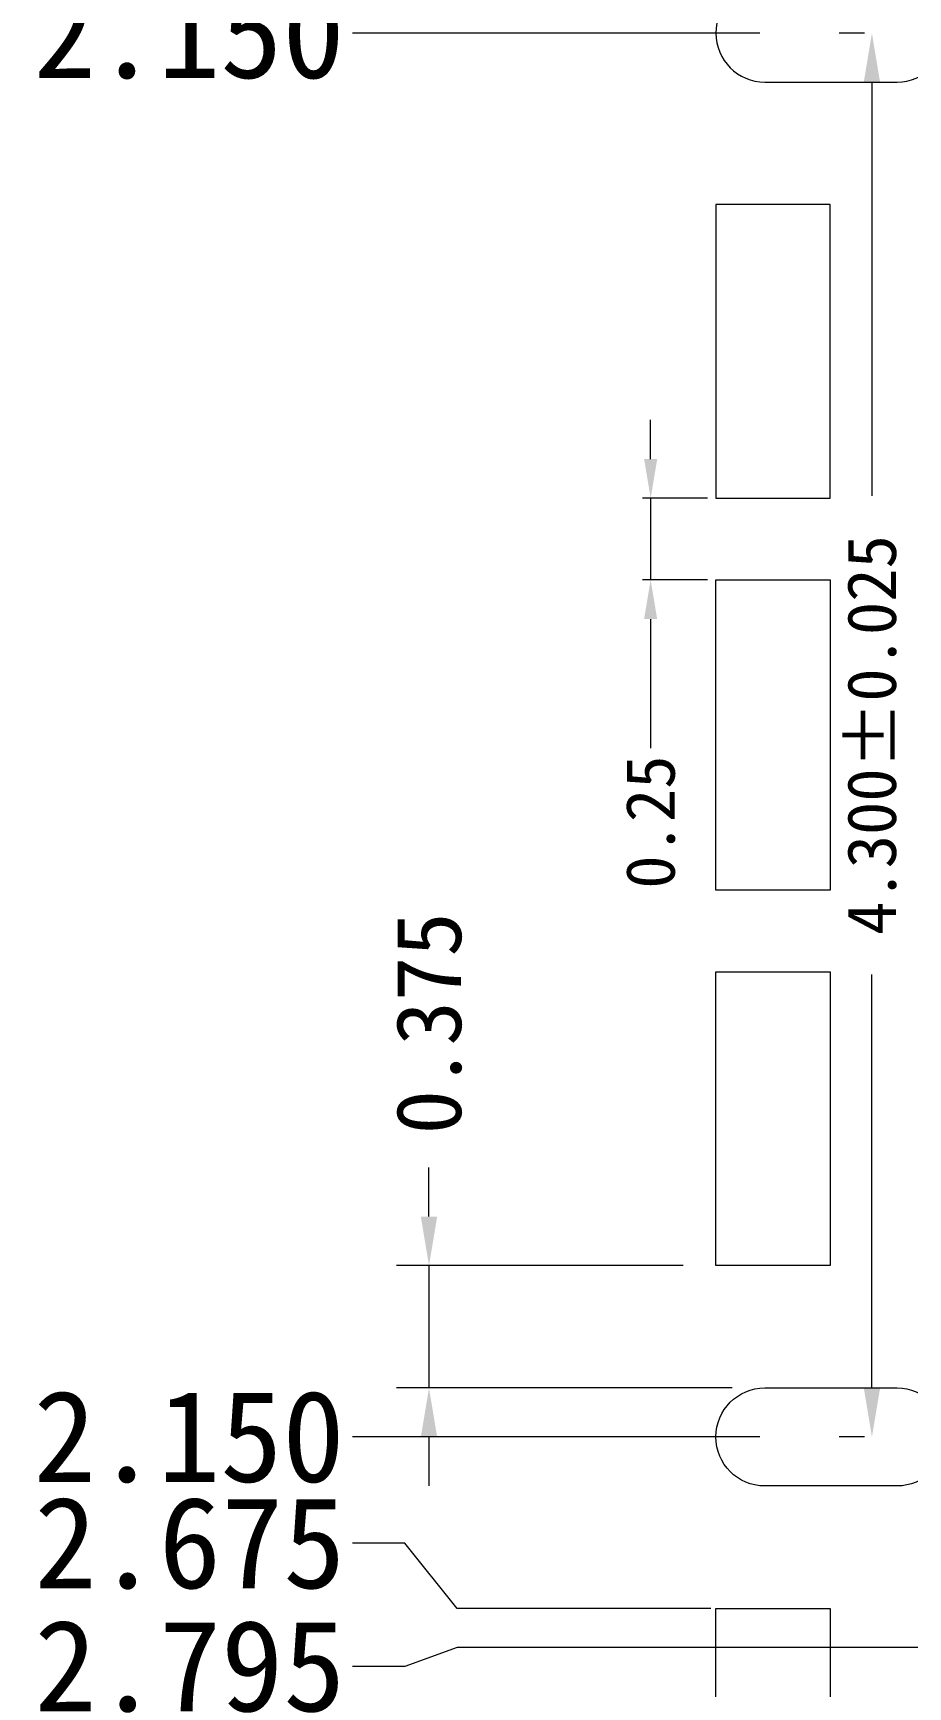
# Model space of a CAD drawing. Header units: millimetres. Extents: x -33.6 to -16.1, y -19.3 to 5.2.
# Drawn here: x -31.39 to -28.71, y -7.01 to -1.94 of the extents above; entities that cross this region are included whole.
import ezdxf

# ---------------------------------------------------------------- set-up
doc = ezdxf.new("R2010")
doc.units = ezdxf.units.MM
doc.layers.get('Defpoints').update_dxf_attribs({"lineweight": 18})
doc.layers.add('标注', color=4, linetype='Continuous')
doc.styles.add('宋体', font='SimSun.ttf')
doc.dimstyles.new('ISO-25', dxfattribs={"dimtxt": 0.12, "dimasz": 0.18, "dimexe": 0.15, "dimexo": 0.1, "dimgap": 0.1, "dimtad": 1, "dimdec": 3, "dimzin": 0, "dimdsep": 46, "dimtxsty": '宋体', "dimcen": 1, "dimazin": 0, "dimtfac": 1, "dimtmove": 0, "dimatfit": 3, "dimfxl": 1, "dimarcsym": 0})
doc.dimstyles.new('St. ZB', dxfattribs={"dimtxt": 1.25, "dimasz": 0.8, "dimexe": 0.3, "dimexo": 0.2, "dimgap": 0.3, "dimtad": 0, "dimdec": 3, "dimzin": 0, "dimdsep": 46, "dimtxsty": '宋体', "dimcen": 0.09, "dimdle": 1.6, "dimclrd": 7, "dimclre": 1, "dimclrt": 256, "dimadec": 0, "dimazin": 0, "dimtfac": 1, "dimtdec": 3, "dimtmove": 0, "dimatfit": 3, "dimfxl": 1, "dimtolj": 1, "dimtzin": 0, "dimarcsym": 0})

# ---------------------------------------------------------------- blocks, each defined once
blk = doc.blocks.new('*D23')
at = {"layer": 'Defpoints', "color": 0, "transparency": 16777216}
for p in [(2294.5025, 726.3652), (2288.0525, 723.5702), (2285.59, 723.5125)]:
    blk.add_point(p, dxfattribs=at)
at = {"layer": '标注', "color": 0, "linetype": 'Continuous', "lineweight": 5, "transparency": 16777216}
for p, q in [((2285.91, 723.5702), (2285.75, 723.5125)), ((2288.0375, 723.5702), (2285.91, 723.5702)), ((2285.75, 723.5125), (2285.59, 723.5125))]:
    blk.add_line(p, q, dxfattribs=at)
at = {"layer": '标注', "color": 0, "lineweight": 13, "transparency": 16777216, "insert": (2285.0921, 723.5125), "char_height": 0.28, "attachment_point": 5, "style": '宋体'}
blk.add_mtext('2.795', dxfattribs=at)
blk = doc.blocks.new('*D24')
at = {"layer": 'Defpoints', "color": 0, "transparency": 16777216}
for p in [(2294.5025, 726.3652), (2285.59, 723.8896), (2286.7025, 723.6902)]:
    blk.add_point(p, dxfattribs=at)
at = {"layer": '标注', "color": 0, "linetype": 'Continuous', "lineweight": 5, "transparency": 16777216}
for p, q in [((2285.75, 723.8896), (2285.59, 723.8896)), ((2285.91, 723.6902), (2285.75, 723.8896)), ((2286.6875, 723.6902), (2285.91, 723.6902))]:
    blk.add_line(p, q, dxfattribs=at)
at = {"layer": '标注', "color": 0, "lineweight": 13, "transparency": 16777216, "insert": (2285.0921, 723.8896), "char_height": 0.28, "attachment_point": 5, "style": '宋体'}
blk.add_mtext('2.675', dxfattribs=at)
blk = doc.blocks.new('*D25')
at = {"layer": 'Defpoints', "color": 0, "transparency": 16777216}
for p in [(2294.5025, 726.3652), (2285.59, 724.2152), (2286.8525, 724.2152)]:
    blk.add_point(p, dxfattribs=at)
at = {"layer": '标注', "color": 0, "linetype": 'Continuous', "lineweight": 5, "transparency": 16777216}
blk.add_line((2286.8375, 724.2152), (2285.59, 724.2152), dxfattribs=at)
at = {"layer": '标注', "color": 0, "lineweight": 13, "transparency": 16777216, "insert": (2285.0897, 724.2152), "char_height": 0.28, "attachment_point": 5, "style": '宋体'}
blk.add_mtext('2.150', dxfattribs=at)
blk = doc.blocks.new('*D26')
at = {"layer": 'Defpoints', "color": 0, "transparency": 16777216}
for p in [(2285.59, 728.5152), (2286.8525, 728.5152), (2294.5025, 726.3652)]:
    blk.add_point(p, dxfattribs=at)
at = {"layer": '标注', "color": 0, "linetype": 'Continuous', "lineweight": 5, "transparency": 16777216}
blk.add_line((2286.8375, 728.5152), (2285.59, 728.5152), dxfattribs=at)
at = {"layer": '标注', "color": 0, "lineweight": 13, "transparency": 16777216, "insert": (2285.0897, 728.5152), "char_height": 0.28, "attachment_point": 5, "style": '宋体'}
blk.add_mtext('2.150', dxfattribs=at)
blk = doc.blocks.new('*D27')
at = {"layer": 'Defpoints', "color": 0, "transparency": 16777216}
for p in [(2285.59, 732.8152), (2286.8525, 732.8152), (2294.5025, 726.3652)]:
    blk.add_point(p, dxfattribs=at)
at = {"layer": '标注', "color": 0, "linetype": 'Continuous', "lineweight": 5, "transparency": 16777216}
blk.add_line((2286.8375, 732.8152), (2285.59, 732.8152), dxfattribs=at)
at = {"layer": '标注', "color": 0, "lineweight": 13, "transparency": 16777216, "insert": (2285.089, 732.8152), "char_height": 0.28, "attachment_point": 5, "style": '宋体'}
blk.add_mtext('6.450', dxfattribs=at)
blk = doc.blocks.new('*D36')
at = {"layer": 'Defpoints', "color": 0, "ltscale": 0.1, "transparency": 16777216}
for p in [(2286.5029, 727.0902), (2286.7025, 727.0902), (2286.7025, 726.8402)]:
    blk.add_point(p, dxfattribs=at)
at = {"layer": '标注', "color": 4, "linetype": 'Continuous', "lineweight": 5, "ltscale": 0.1, "transparency": 16777216}
for p, q in [((2286.5029, 727.2102), (2286.5029, 727.3302)), ((2286.6775, 727.0902), (2286.4779, 727.0902)), ((2286.5029, 727.0902), (2286.5029, 726.8402)), ((2286.6775, 726.8402), (2286.4779, 726.8402)), ((2286.5029, 726.7202), (2286.5029, 726.3252))]:
    blk.add_line(p, q, dxfattribs=at)
at = {"layer": '标注', "color": 4, "ltscale": 0.1, "transparency": 16777216}
for points in [[(2286.4829, 727.2102), (2286.5229, 727.2102), (2286.5029, 727.0902)], [(2286.4829, 726.7202), (2286.5229, 726.7202), (2286.5029, 726.8402)]]:
    blk.add_solid(points, dxfattribs=at)
at = {"layer": '标注', "lineweight": 13, "ltscale": 0.1, "transparency": 16777216, "insert": (2286.5029, 726.0985), "char_height": 0.15, "attachment_point": 5, "rotation": 90, "style": '宋体'}
blk.add_mtext('\\A1;0.25', dxfattribs=at)
blk = doc.blocks.new('*D37')
at = {"layer": 'Defpoints', "color": 0, "transparency": 16777216}
for p in [(2286.7025, 724.7402), (2285.8242, 724.3652), (2286.8525, 724.3652)]:
    blk.add_point(p, dxfattribs=at)
at = {"layer": '标注', "color": 4, "linetype": 'Continuous', "lineweight": 5, "ltscale": 0.1, "transparency": 16777216}
for p, q in [((2285.8242, 724.8902), (2285.8242, 725.0402)), ((2286.6025, 724.7402), (2285.7242, 724.7402)), ((2285.8242, 724.7402), (2285.8242, 724.3652)), ((2286.7525, 724.3652), (2285.7242, 724.3652)), ((2285.8242, 724.2152), (2285.8242, 724.0652))]:
    blk.add_line(p, q, dxfattribs=at)
at = {"layer": '标注', "color": 4, "transparency": 16777216}
for points in [[(2285.7992, 724.8902), (2285.8492, 724.8902), (2285.8242, 724.7402)], [(2285.8492, 724.2152), (2285.7992, 724.2152), (2285.8242, 724.3652)]]:
    blk.add_solid(points, dxfattribs=at)
at = {"layer": '标注', "lineweight": 13, "transparency": 16777216, "insert": (2285.8242, 725.4821), "char_height": 0.2, "attachment_point": 5, "rotation": 90, "style": '宋体'}
blk.add_mtext('\\A1;0.375', dxfattribs=at)
blk = doc.blocks.new('*D38')
at = {"layer": 'Defpoints', "color": 0, "transparency": 16777216}
for p in [(2287.2575, 728.5152), (2287.1805, 724.2152), (2287.2575, 724.2152)]:
    blk.add_point(p, dxfattribs=at)
at = {"layer": '标注', "color": 4, "linetype": 'Continuous', "lineweight": 5, "ltscale": 0.1, "transparency": 16777216}
for p, q in [((2287.1575, 728.5152), (2287.0805, 728.5152)), ((2287.1805, 728.3652), (2287.1805, 727.0983)), ((2287.1805, 724.3652), (2287.1805, 725.6321)), ((2287.1575, 724.2152), (2287.0805, 724.2152))]:
    blk.add_line(p, q, dxfattribs=at)
at = {"layer": '标注', "color": 4, "transparency": 16777216}
for points in [[(2287.2055, 728.3652), (2287.1555, 728.3652), (2287.1805, 728.5152)], [(2287.1555, 724.3652), (2287.2055, 724.3652), (2287.1805, 724.2152)]]:
    blk.add_solid(points, dxfattribs=at)
at = {"layer": '标注', "lineweight": 13, "transparency": 16777216, "insert": (2287.1805, 726.3652), "char_height": 0.15, "attachment_point": 5, "rotation": 90, "style": '宋体'}
blk.add_mtext('\\A1;4.300%%P0.025', dxfattribs=at)
blk = doc.blocks.new('*D39')
at = {"layer": 'Defpoints', "color": 0, "transparency": 16777216}
for p in [(2294.5025, 726.3652), (2287.0525, 723.2152), (2287.0525, 721.4448)]:
    blk.add_point(p, dxfattribs=at)
at = {"layer": '标注', "color": 0, "linetype": 'Continuous', "lineweight": 5, "transparency": 16777216}
blk.add_line((2287.0525, 723.2002), (2287.0525, 721.4448), dxfattribs=at)
at = {"layer": '标注', "color": 0, "lineweight": 13, "transparency": 16777216, "insert": (2287.0525, 720.9469), "char_height": 0.28, "attachment_point": 5, "rotation": 90, "style": '宋体'}
blk.add_mtext('7.450', dxfattribs=at)

msp = doc.modelspace()

# ---------------------------------------------------------------- linework, layer by layer
at = {"lineweight": 13, "ltscale": 10, "elevation": -0.0291}
for points in [[(-28.74188, -1.78956), (-29.14688, -1.78956, 1), (-29.14688, -2.08956), (-28.74188, -2.08956, 1)], [(-28.74188, -6.38956), (-29.14688, -6.38956, -1), (-29.14688, -6.08956), (-28.74188, -6.08956, -1)]]:
    msp.add_lwpolyline(points, format="xyb", close=True, dxfattribs=at)
for points in [[(-29.29688, -3.36456), (-28.94688, -3.36456), (-28.94688, -2.46456), (-29.29688, -2.46456)], [(-29.29688, -3.61456), (-28.94688, -3.61456), (-28.94688, -4.56456), (-29.29688, -4.56456)], [(-28.94688, -4.81456), (-28.94688, -5.71456), (-29.29688, -5.71456), (-29.29688, -4.81456)]]:
    msp.add_lwpolyline(points, close=True, dxfattribs=at)
at = {"lineweight": 13, "elevation": -0.0291}
msp.add_lwpolyline([(-28.47188, -7.23956), (-28.47188, -7.78956), (-29.29688, -7.78956), (-29.29688, -6.76456), (-28.94688, -6.76456), (-28.94688, -7.23956)], close=True, dxfattribs=at)

# ---------------------------------------------------------------- dimensions: what is measured, and where the dimension line sits
at = {"layer": '标注', "lineweight": 13}
for feature_location, offset, dtype, picture, middle in [((-29.14688, 2.36044, -0.0291), (-1.26251, 0), 0, '*D27', (-30.9104, 2.36044, -0.0291)), ((-29.14688, -1.93956, -0.0291), (-1.26251, 0), 0, '*D26', (-30.90961, -1.93956, -0.0291)), ((-29.14688, -6.23956, -0.0291), (-1.26251, 0), 0, '*D25', (-30.90961, -6.23956, -0.0291)), ((-27.94688, -6.88456, -0.0291), (-2.46251, -0.05774), 0, '*D23', (-30.90727, -6.94231, -0.0291)), ((-29.29688, -6.76456, -0.0291), (-1.11251, 0.19944), 0, '*D24', (-30.90727, -6.56513, -0.0291)), ((-28.94688, -7.23956, -0.0291), (0, -1.77044), 1, '*D39', (-28.94688, -9.50788, -0.0291))]:
    dim = msp.add_ordinate_dim(feature_location=feature_location, offset=offset, dtype=dtype, origin=(-21.49688, -4.08956, -0.0291), dimstyle='ISO-25', override={"dimtxt": 0.28, "dimasz": 0.08, "dimexe": 0.015, "dimexo": 0.015, "dimgap": 0.02, "dimtad": 0, "dimtoh": 1, "dimdec": 3, "dimzin": 1, "dimdsep": 46, "dimtxsty": '宋体', "dimcen": 0.1, "dimtp": 0.025, "dimtm": 0.025, "dimtdec": 3, "dimlwe": 5}, dxfattribs=at)
    dim.commit()
    dim.dimension.update_dxf_attribs({"geometry": picture, "text_midpoint": middle, "insert": (-2315.99936, -730.45476, -0.0291)})
at = {"layer": '标注', "lineweight": 13, "ltscale": 0.1}
dim = msp.add_linear_dim(base=(-28.81886, -6.23956, -0.0291), p1=(-28.74188, -1.93956, -0.0291), p2=(-28.74188, -6.23956, -0.0291), angle=90, text='<>%%P0.025', dimstyle='St. ZB', override={"dimtxt": 0.15, "dimasz": 0.15, "dimexe": 0.1, "dimexo": 0.1, "dimgap": 0.1, "dimsah": 1, "dimclrd": 4, "dimclre": 4, "dimlwd": 5, "dimlwe": 5}, dxfattribs=at)
dim.commit()
dim.dimension.update_dxf_attribs({"geometry": '*D38', "text_midpoint": (-28.81886, -4.08956, -0.0291), "dimtype": 128, "insert": (-2315.99936, -730.45476, -0.0291)})
for base, p1, p2, override, picture, middle in [((-29.49644, -3.36456, -0.0291), (-29.29688, -3.61456, -0.0291), (-29.29688, -3.36456, -0.0291), {"dimtxt": 0.15, "dimasz": 0.12, "dimexe": 0.025, "dimexo": 0.025, "dimgap": 0.025, "dimdec": 2, "dimsah": 1, "dimclrd": 4, "dimclre": 4, "dimlwd": 5, "dimlwe": 5}, '*D36', (-29.49644, -4.35623, -0.0291)), ((-30.17518, -6.08956, -0.0291), (-29.29688, -5.71456, -0.0291), (-29.14688, -6.08956, -0.0291), {"dimtxt": 0.2, "dimasz": 0.15, "dimexe": 0.1, "dimexo": 0.1, "dimgap": 0.1, "dimsah": 1, "dimclrd": 4, "dimclre": 4, "dimlwd": 5, "dimlwe": 5}, '*D37', (-30.17518, -4.97266, -0.0291))]:
    dim = msp.add_linear_dim(base=base, p1=p1, p2=p2, angle=90, dimstyle='St. ZB', override=override, dxfattribs=at)
    dim.commit()
    dim.dimension.update_dxf_attribs({"geometry": picture, "text_midpoint": middle, "dimtype": 128, "insert": (-2315.99936, -730.45476, -0.0291)})

doc.saveas('drawing.dxf')
